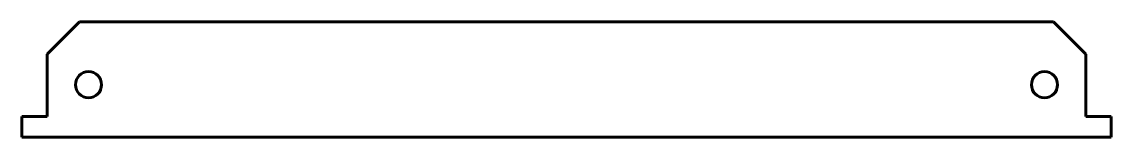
# Model space of a CAD drawing. Header units: millimetres. Extents: x -95 to 697, y -21 to 62.
import ezdxf

# ---------------------------------------------------------------- set-up
doc = ezdxf.new("R2010")
doc.units = ezdxf.units.MM
for name, pattern in [('K5LT32782', [0]), ('K5LT32783', [0]), ('K5LT32784', [0])]:
    doc.linetypes.add(name, pattern=pattern)
doc.layers.add('Системный слой', color=7, linetype='Continuous')

msp = doc.modelspace()

# ---------------------------------------------------------------- linework, layer by layer
at = {"color": 7, "linetype": 'K5LT32782', "lineweight": 60}
msp.add_circle((-46.05, 16.83), 9.5, dxfattribs=at)
at = {"color": 5, "linetype": 'K5LT32783', "lineweight": 60, "true_color": 0x0000ff}
msp.add_circle((648.95, 16.83), 9.5, dxfattribs=at)
at = {"layer": 'Системный слой', "color": 7, "linetype": 'K5LT32782', "lineweight": 60}
for p, q in [((-76.05, 38.83), (-52.55, 62.33)), ((-76.05, -6.17), (-76.05, 38.83)), ((-78.05, -6.17), (-94.55, -6.17)), ((-94.55, -6.17), (-94.55, -21.17)), ((-78.05, -6.17), (-76.05, -6.17))]:
    msp.add_line(p, q, dxfattribs=at)
at = {"layer": 'Системный слой', "color": 3, "linetype": 'K5LT32784', "lineweight": 60, "true_color": 0x00ff00}
for p, q in [((-52.55, 62.33), (655.45, 62.33)), ((-94.55, -21.17), (697.45, -21.17))]:
    msp.add_line(p, q, dxfattribs=at)
at = {"layer": 'Системный слой', "color": 5, "linetype": 'K5LT32783', "lineweight": 60, "true_color": 0x0000ff}
for p, q in [((678.95, 38.83), (655.45, 62.33)), ((678.95, -6.17), (678.95, 38.83)), ((678.95, -6.17), (697.45, -6.17)), ((697.45, -6.17), (697.45, -21.17))]:
    msp.add_line(p, q, dxfattribs=at)

doc.saveas('drawing.dxf')
